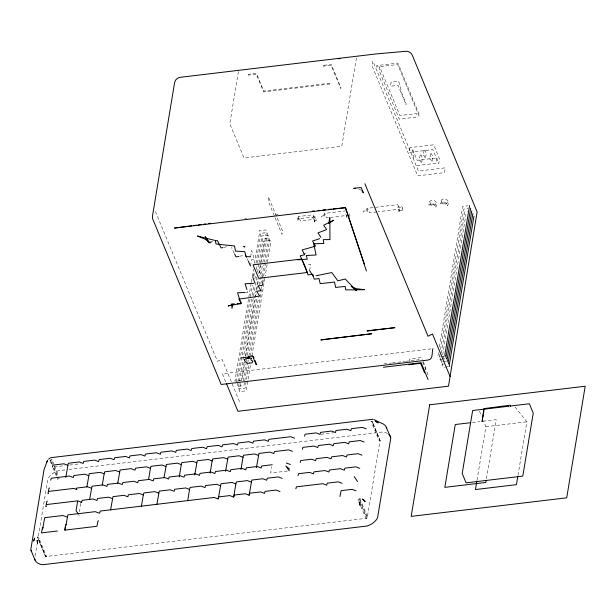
<?xml version="1.0" encoding="UTF-8"?>
<svg xmlns="http://www.w3.org/2000/svg" width="616" height="616" viewBox="0 0 616 616"><rect width="100%" height="100%" fill="white"/><g stroke="black" fill="none" stroke-linecap="round" stroke-linejoin="round"><path stroke-width="0.46" stroke-dasharray="3.08 2.31" d="M35.104 555.978L36.975 544.69M38.377 536.228L47.894 478.863A13.86 9.309 -22.5 0 1 58.343 470.724L65.019 469.931M38.331 539.031L45.384 556.302L38.438 539.531M58.227 478.84L57.827 479.556L53.076 468.083M79.464 511.788L81.019 502.387M238.438 71.572L229.791 123.708L243.975 157.942L341.78 146.269L356.548 57.165M250.635 256.764L251.659 250.566L254.393 259.251L251.528 259.736L250.65 265.049M251.105 283.352L234.904 381.088L241.78 380.272L244.775 362.239M251.259 282.405L252.052 277.662M252.206 276.715L253.461 269.123M254.408 263.425L259.598 232.117L259.028 230.738L265.912 229.914L266.482 231.293L259.09 275.891M252.984 276.445L253.869 271.132M236.313 381.835L252.352 285.046M253.769 276.507L254.554 271.756M255.971 263.217L260.691 234.75L260.121 233.372L267.005 232.555L267.575 233.934L262.855 262.401M237.714 382.575L237.091 386.371L243.967 385.547L244.598 381.751M237.876 381.62L251.559 299.068M252.19 295.272L253.923 284.838M254.862 279.14L255.648 274.397M256.433 269.654L257.38 263.956M257.534 263.009L261.785 237.391L261.215 236.013L268.091 235.189L268.668 236.567L264.418 262.193M256.741 277.038L238.184 389.004L245.06 388.188L249.311 362.562M257.526 272.295L258.943 263.748M259.105 262.801L262.878 240.032L262.308 238.654L269.184 237.83L269.762 239.208L265.981 261.985M244.152 362.231L239.278 391.645L246.154 390.821L250.558 364.256M245.091 356.533L255.948 291.06M256.102 290.113L257.996 278.725M258.782 273.981L263.971 242.665L263.402 241.287L270.278 240.471L270.848 241.849L265.188 276.007M245.876 355.601L256.256 292.97M256.887 289.173L257.511 285.377M257.673 284.43L258.458 279.687M243.189 381.011L246.338 362.031M246.492 361.084L246.808 359.19M247.44 355.394L256.88 298.46M259.082 285.17L262.693 263.348M244.752 380.804L247.748 362.77M247.901 361.823L248.217 359.929M248.849 356.133L258.597 297.297M260.799 284.014L261.9 277.369M262.062 276.422L264.264 263.14M250.412 355.925L261.423 289.497M261.577 288.55L261.892 286.656M262.524 282.86L263.463 277.161M263.625 276.214L265.827 262.932M262.762 283.56L263.494 279.133L259.167 270.755L257.396 270.886M251.975 355.717L265.034 276.954M314.106 221.614L314.483 219.311L300.516 220.982L298.868 217.009L298.398 219.974L296.55 220.197L296.735 219.073L298.583 218.849M314.191 220.959L316.046 220.736L316.231 219.619L314.976 216.586L313.128 216.801M309.609 270.555L310.633 264.356L307.769 264.841M321.575 217.209L321.768 216.085L324.486 215.762L324.301 216.886M323.831 215.746L324.216 213.444L345.776 210.865M324.555 216.208L324.94 213.898L326.58 217.871L330.315 217.425M346.746 217.718L347.131 215.415L331.246 217.309M349.719 216.716L349.911 215.6L348.964 213.321M363.117 212.25L363.301 211.126L367.198 210.664L367.005 211.789M366.535 210.649L366.92 208.347L397.728 204.666L399.799 209.679L399.414 211.981M367.475 211.088L367.86 208.778L369.5 212.743L377.077 211.842M398.475 211.55L398.86 209.24L378.024 211.727M398.945 210.841L402.833 210.379L403.026 209.255L401.771 206.229L397.874 206.691M413.128 158.196L413.844 153.869L412.142 149.757L412.32 148.687L417.132 160.291L437.221 157.896L436.328 163.286L416.231 165.689M409.217 361.446L409.625 358.966L421.56 357.55L422.276 359.282M425.102 369.569L425.51 367.098L422.638 360.152M438.477 352.56L438.007 355.409L438.577 356.787L440.301 356.579M439.424 346.87L462.701 206.429L467.867 205.813M439.732 354.246L439.1 358.042L439.67 359.421L441.395 359.22M440.517 349.503L463.794 209.07L468.098 208.555M440.663 357.834L440.194 360.683L440.763 362.062L442.488 361.854M441.449 353.091L464.887 211.704L467.467 211.396M441.918 359.528L441.287 363.325L441.857 364.703L443.582 364.495M442.704 354.785L465.981 214.345M442.85 363.117L442.38 365.958L442.95 367.336L444.667 367.136M443.635 358.366L444.113 355.524M477.03 480.172L485.885 426.719L483.398 420.713M486.432 478.717L496.227 419.642L483.837 421.121M518.002 475.283L526.857 421.829L514.445 406.198M59.59 478.185L58.651 478.509M223.731 247.393L228.143 246.454M239.493 256.256L243.813 255.432M244.852 218.726L246.754 218.472M312.936 217.925L314.791 217.702L316.046 220.736M397.69 207.815L401.578 207.346L402.833 210.379M251.112 355.755L252.953 355.532M431.046 348.879L222.391 373.781L226.01 382.505M441.156 356.479L444.598 356.063M383.976 363.91L391.514 363.009M392.454 362.893L404.712 361.43M405.651 361.322L421.675 359.405M442.25 359.113L444.829 358.805M443.343 361.754L446.785 361.346M445.53 367.028L448.972 366.62M320.921 434.265L333.626 432.748M54.162 466.897L65.05 465.596M69.593 465.049L80.48 463.756M68.838 469.469L382.682 432.016A13.86 9.309 -22.5 0 1 388.134 433.895M472.403 422.484L480.026 421.575M485.885 426.719L526.857 421.829M287.41 471.048L270.632 473.05L271.671 466.736M78.84 515.546L79.41 515.477M275.221 215.007L278.07 214.715M302.995 253.338L308.3 252.968M246.015 292.477L247.894 292.415A534.988 114.476 87.6 0 1 247.178 290.282M358.674 188.919L361.245 190.259M45.453 556.079L46.585 556.656L39.27 539M380.01 440.694L380.226 441.079L372.857 423.277M479.487 411.272L481.265 415.561M422.768 362.054L428.613 376.168M345.745 214.014L347 217.048M373.111 423.662L380.057 440.432L367.213 517.902L359.536 499.36M372.78 423.423L379.726 440.194L378.855 440.086L371.91 423.315M359.937 498.644L367.613 517.178L366.073 518.464L360.73 506.198M360.206 502.34L366.79 518.233L45.715 556.548L38.408 538.892M239.532 401.663L221.899 359.097L217.487 361.376L154.678 209.748M52.645 461.415L54.108 464.941M54.47 465.827L58.497 475.537M51.706 461.738L52.437 463.502M53.9 467.036L58.289 477.623M51.282 462.069L52.375 464.718M53.838 468.245L57.134 476.191M50.15 461.022L51.613 464.549M247.848 260.191A534.988 180.68 79.8 0 1 247.185 258.743M234.288 253.268A534.988 189.728 78.6 0 1 231.485 247.378M430.03 203.111C429.56 206.298 435.951 206.922 435.735 203.426C434.588 205.744 429.814 204.766 430.207 202.033L430.03 203.111M435.92 206.468L435.82 207.091C440.44 200.169 427.512 196.974 428.967 205.359C430.384 202.703 435.373 203.519 435.92 206.468M441.664 201.717C441.195 204.912 447.586 205.536 447.37 202.04C446.23 204.358 441.449 203.38 441.841 200.647L441.664 201.717M447.555 205.074L447.455 205.706C452.075 198.783 439.146 195.58 440.602 203.973C442.018 201.309 447.008 202.125 447.555 205.074M248.479 74.305L248.34 75.137L256.264 74.189L263.61 91.915L330.546 83.922L330.684 83.098L263.748 91.083L256.402 73.358L248.479 74.305M268.73 197.613L268.168 201.009L282.012 234.442L282.575 231.046L268.73 197.613M298.306 216.532L297.928 218.834L312.589 217.086L314.668 222.099L315.046 219.789L312.974 214.784L298.306 216.532M323.338 65.365L323.2 66.197L331.123 65.25L340.833 88.681L340.971 87.849L331.262 64.426L323.338 65.365M372.896 61.099L372.103 65.897L417.648 175.845L444.49 172.642L445.291 167.845L418.441 171.048L372.896 61.099M376.892 65.604L376.653 67.028L397.697 64.518L419.157 116.316L419.396 114.892L397.936 63.094L376.892 65.604M379.772 66.936L379.179 70.493L399.314 119.104L415.923 117.117L416.508 113.56L399.907 115.546L379.772 66.936M391.129 82.198L390.452 86.263L398.028 85.362L406.006 104.628L406.152 103.773L402.163 94.14L398.706 81.297L391.129 82.198M410.002 147.617L409.201 152.414L432.871 149.588L438.746 163.764L439.547 158.966L433.672 144.791L410.002 147.617M420.174 155.032L419.28 160.429L420.174 160.322L421.483 163.471L422.376 158.081L421.067 154.932L420.174 155.032M424.07 150.273L423.177 155.671L424.077 155.563L425.379 158.712L426.28 153.322L424.971 150.165L424.07 150.273M430.592 153.738L429.691 159.128L430.592 159.02L431.901 162.177L432.794 156.78L431.485 153.63L430.592 153.738"/><path stroke-width="0.92" d="M37.707 537.768L37.538 537.121M50.551 460.306L50.15 461.022M42.635 529.082L44.714 517.679L62.871 515.515L66.767 516.986M65.75 477.492L68.291 463.27L79.31 461.954L83.206 463.425L83.722 461.43L94.733 460.113L98.629 461.584L99.145 459.59L110.164 458.273L114.06 459.744L114.576 457.742L125.587 456.433L129.483 457.904L129.999 455.902L141.018 454.593L144.906 456.063L145.43 454.061L156.441 452.752L160.337 454.223L160.853 452.221L171.872 450.912L175.76 452.383L176.284 450.381L187.295 449.064L191.191 450.542L191.707 448.54L202.726 447.224L206.614 448.702L207.138 446.7L218.149 445.383L222.045 446.862L222.561 444.86L233.58 443.543L237.468 445.022L237.992 443.02L249.003 441.703L252.899 443.173L253.415 441.179L264.433 439.863L268.322 441.333L268.846 439.339L290.737 436.721L294.633 438.199M65.15 530.083L65.619 527.258M65.935 525.379L67.852 514.922L95.211 511.657L99.107 513.128M86.864 486.948L89.251 473.666L100.269 472.357L104.158 473.827L102.294 485.108M89.62 499.522L92.007 486.24L103.018 484.923L106.915 486.401L107.438 484.399L118.449 483.083L122.345 484.553L122.861 482.559L133.872 481.242L137.768 482.713L138.292 480.719L149.303 479.402L153.199 480.873L153.715 478.871L164.726 477.562L168.622 479.032L169.146 477.03L180.157 475.721L184.053 477.192L184.569 475.19L195.58 473.881L199.476 475.352L199.992 473.35L211.011 472.033L214.907 473.512L215.423 471.51L226.434 470.193L230.33 471.671L230.846 469.669L241.865 468.353L245.761 469.831L246.277 467.829L257.288 466.512L261.184 467.991L261.7 465.989L272.195 464.733M110.58 509.917L112.967 496.635L123.978 495.326L127.874 496.796L128.39 494.794L139.409 493.485L143.305 494.956L141.434 506.237M117.718 483.267L120.105 469.985L131.123 468.668L135.012 470.147L135.535 468.145L146.546 466.828L150.443 468.306L148.571 479.587M156.857 504.396L159.244 491.114L170.262 489.797L174.159 491.275L174.674 489.273L185.686 487.957L189.582 489.435L187.711 500.716M164.002 477.747L166.389 464.464L177.4 463.147L181.297 464.618L179.271 476.846M194.695 474.998L197.243 460.783L208.254 459.467L212.15 460.937L210.125 473.157M218.256 498.914L220.952 483.752L231.97 482.436L235.866 483.907L233.68 497.066L229.783 495.595L218.772 496.912L218.064 498.929L214.168 497.458L100.192 511.064L99.676 513.059M225.548 471.317L228.097 457.095L239.108 455.786L243.004 457.257L240.979 469.477M262.762 283.56L262.47 285.331L258.112 285.863L260.915 290.613L256.626 291.222L259.721 296.026A535.042 328.667 -33.8 0 1 238.785 299.106L241.564 303.103A539.955 304.82 -40.8 0 1 229.891 305.644L228.159 305.99L232.802 304.412L232.001 308.362L231.631 303.934L234.427 303.896M256.364 363.763L256.194 364.741L252.791 356.518L240.833 357.942M233.68 497.066L234.203 495.072L245.214 493.755L249.11 495.226L251.805 480.064L262.824 478.755L266.72 480.226L267.236 478.224L278.247 476.915L282.143 478.386M256.402 467.636L258.951 453.415L269.962 452.106L273.858 453.576L274.374 451.574L288.558 449.88L292.454 451.359M359.536 499.36L359.937 498.644M372.38 421.898L372.549 422.545M432.948 348.656C431.6 352.129 433.495 359.629 428.005 360.037L221.183 384.469L152.599 218.703L152.522 215.831L174.559 82.883C174.944 79.988 177.416 77.578 180.326 77.293L375.945 53.946L405.451 51.328C408.331 50.92 411.303 52.653 412.35 55.371L477.123 211.935L448.487 386.17L237.93 411.296L226.372 383.375M469.585 205.605L444.891 354.585L445.46 355.963M470.678 208.246L445.984 357.226L446.554 358.604M471.771 210.888L447.077 359.86L447.647 361.238M472.865 213.521L448.171 362.501L448.741 363.879M473.958 216.162L449.257 365.142L449.834 366.52M482.567 418.88L482.112 421.598L483.814 409.209L508.724 406.237L508.978 406.853M482.867 417.07L483.914 410.733M476.869 481.104L475.475 489.543L516.447 484.653L517.84 476.214M486.116 480.588L485.808 482.467L444.837 487.356L455.255 424.532L470.501 422.707M52.352 467.113L52.868 465.111L63.879 463.794L67.775 465.273M50.735 480.203L51.259 478.201L69.416 476.037L73.304 477.508L73.828 475.506L84.839 474.197L88.735 475.668M76.238 489.412L76.584 488.08L87.595 486.763L91.491 488.242M81.019 502.387L81.597 502.317L82.113 500.315L93.124 499.006L97.02 500.477L97.536 498.475L108.555 497.166L112.451 498.637M104.158 473.827L104.681 471.825L115.693 470.508L119.589 471.987M143.305 494.956L143.821 492.954L154.832 491.637L158.728 493.116M150.443 468.306L150.959 466.304L161.977 464.988L165.866 466.466M181.297 464.618L181.812 462.624L192.831 461.307L196.72 462.778M189.582 489.435L190.098 487.433L201.116 486.116L205.013 487.595L205.528 485.593L216.539 484.276L220.436 485.747M212.15 460.937L212.666 458.943L223.685 457.626L227.574 459.097M235.866 483.907L236.382 481.912L247.393 480.596L251.29 482.066M243.004 457.257L243.52 455.255L254.539 453.946L258.427 455.417M249.11 495.226L249.626 493.231L260.637 491.915L264.534 493.385L265.057 491.383L276.068 490.074L279.964 491.545M304.581 436.213L305.105 434.211L316.116 432.894L320.012 434.372L320.528 432.37L331.547 431.054L335.435 432.532L335.959 430.53L346.97 429.213L350.866 430.692L351.382 428.69L362.4 427.373L366.289 428.852M302.402 449.372L302.918 447.37L313.937 446.061L317.833 447.532L318.349 445.53L329.36 444.213L333.256 445.691L333.772 443.689L344.791 442.373L348.687 443.851L349.203 441.849L360.214 440.532L364.11 442.011M300.223 462.531L300.739 460.529L311.75 459.22L315.646 460.691L316.17 458.689L327.181 457.38L331.077 458.851L331.593 456.849L342.604 455.532L346.5 457.01L347.024 455.008L358.035 453.692L361.931 455.17M298.036 475.691L298.56 473.689L309.571 472.38L313.467 473.85L313.983 471.848L325.002 470.539L328.89 472.01L329.414 470.008L340.425 468.699L344.321 470.17L344.837 468.168L355.856 466.851L359.744 468.329M295.857 488.85L296.373 486.856L322.815 483.699L326.711 485.169L327.227 483.167L338.246 481.858L342.142 483.329M339.955 496.488L341.11 490.667L352.121 489.35L356.017 490.821M244.691 359.836L244.845 359.413A2.888 1.979 9.4 0 1 248.163 358.666A2.949 2.017 9.4 0 1 251.628 358.604L251.043 359.236A1.94 1.332 9.4 0 0 251.49 360.506L252.853 361.076A6.722 4.597 9.4 0 1 252.083 362.662A1.54 1.055 9.4 0 1 250.373 362.94A1.586 1.086 9.4 0 0 249.334 363.063A1.609 1.101 9.4 0 1 247.393 363.124A5.721 3.912 9.4 0 1 246.908 362.878L246.608 362.693A5.567 3.804 9.4 0 1 245.799 362.085L245.676 361.977A3.542 2.425 9.4 0 1 245.099 361.384L244.952 361.176A3.542 2.425 9.4 0 1 244.683 359.813M46.731 462.385L47.524 460.306L44.052 469.592L30.8 549.534L31.316 551.066M372.911 419.265L50.959 457.665M48.572 459.136L50.25 457.988M358.766 499.738L358.173 500.015M51.913 459.652L50.974 459.975M325.818 229.93L318.002 232.863L320.882 237.345M319.604 238.685L312.543 241.025L315.538 246.1A535.042 342.134 -29.5 0 1 302.117 249.942L304.697 254.739L300.169 255.848A206.837 141.357 9.4 0 1 306.421 270.108L308.062 274.913L312.782 274.243L314.222 279.179L318.973 278.586L320.205 283.645A535.042 376.692 -12.4 0 0 334.542 282.028L335.605 287.426L345.199 286.417L345.707 289.851A546.292 397.859 3.6 0 0 360.329 289.759L364.464 289.674L355.863 288.604L351.212 286.371L356.487 290.621L355.016 289.15A538.168 230.322 73.1 0 1 345.314 279.04L337.845 280.788A534.988 198.675 77.4 0 1 331.793 272.557L315.977 275.775M483.907 408.624L510.356 405.166L510.518 406.368M212.189 241.742L208.724 242.55L205.151 236.667L210.056 243.12L205.675 239.447L197.436 235.997L201.386 237.029A546.292 397.859 3.6 0 0 215.415 240.502L215.931 243.936A535.042 379.957 -9.8 0 0 234.48 245.93L235.497 251.105L244.791 251.69L246 256.626L250.635 256.764M215.654 240.925L217.386 240.517L221.075 247.955L222.846 247.578M238.631 256.418L236.044 256.911A534.988 189.728 78.6 0 1 234.634 254M370.378 330.445L366.997 330.992L394.979 327.65L371.309 330.338M191.568 225.803L174.444 228.074L345.491 207.661L364.318 263.956M193.478 225.548L196.327 225.171M198.229 224.917L201.085 224.54M203.942 224.155L205.844 223.908M208.701 223.523L210.603 223.269M383.421 367.252L421.121 362.747L428.058 379.51M408.67 364.741L420.597 363.317L424.555 372.865M372.049 421.66L371.179 421.544M484.938 409.055L472.649 410.525L462.216 473.481L466.096 482.852L522.799 476.091L533.24 413.128L529.36 403.757L510.456 406.013M49.627 488.018L49.057 488.088L47.986 493.431L48.556 493.362M49.072 491.36L73.866 488.403L76.977 489.581M286.371 463.04L290.39 464.502M47.447 501.185L46.878 501.247L45.807 506.591L46.377 506.521M46.893 504.519L77.131 500.916M43.082 527.504L42.512 527.573L41.441 532.909L57.442 531M66.228 524.74L65.65 524.809L64.58 530.153L96.92 526.287L97.998 520.951L98.568 520.882M38.038 538.007L38.908 538.115M312.258 211.134L314.16 210.941M317.956 210.541L319.85 210.341M322.699 210.048L325.548 209.748M328.397 209.448L331.246 209.155M333.148 208.955L345.491 207.661L366.42 271.017M338.23 58.789L340.063 58.628M297.644 259.844L307.269 259.167L306.329 255.494L316.108 254.986A534.988 114.476 87.6 0 1 313.69 243.79L323.862 243.459L323.192 239.662L329.983 239.57A542.427 54.223 -86 0 1 329.86 220.174L329.86 217.556L328.728 223.485L333.656 220.205L323.646 225.24L326.688 229.599M254.054 283.306L245.053 283.768A534.988 114.476 87.6 0 0 246.939 289.566M245.083 292.508L237.591 292.754A534.988 104.581 88.7 0 0 240.941 303.804L237.214 303.857M355.671 188.304L353.661 188.35L361.138 187.457L363.363 192.831L361.939 190.845M81.597 502.317L77.701 500.847L76.068 510.664L78.455 514.106M373.858 419.573L383.552 424.139L385.547 425.779L390.59 437.152M289.62 469.153L285.878 466.019L289.22 470.832M354.223 476.676L357.565 481.489M313.167 276.315L309.609 270.555M450.088 376.538L432.455 333.972L428.043 336.251L364.865 183.737M253.291 356.356L253.977 358.004M255.001 360.468L256.017 362.94M31.008 550.319L35.158 560.329M386.448 427.134L386.756 427.889M254.693 282.521L252.837 277.331M34.642 558.797A13.86 9.309 -22.5 0 0 42.758 564.718L367.098 526.018A13.86 9.309 -22.5 0 0 377.554 517.879L390.806 437.938A13.86 9.309 -22.5 0 0 388.804 434.442M249.157 356.772A1.879 1.286 9.4 0 1 247.925 358.42A2.118 1.448 9.4 0 1 249.134 356.795M250.496 265.935A534.988 180.68 79.8 0 1 248.179 260.915M246.523 257.288A534.988 180.68 79.8 0 1 245.538 255.101M34.581 538.238L33.703 540.963L34.581 538.238M362.632 499.091L365.072 501.424L362.632 499.091M375.544 421.213L378.101 422.838L375.544 421.213M429.675 404.804L411.18 516.377L566.705 497.813L585.2 386.24L429.675 404.804M37.176 540.401L37.561 543.782L37.176 540.401M359.205 501.971L360.106 505.289L359.205 501.971M324.209 339.424L320.836 339.97L371.741 333.749L324.209 339.424M301.617 259.02L253.06 264.818L258.689 278.309L307.245 272.511L301.617 259.02M244.845 246.824L243.797 246.616L244.845 246.824"/></g></svg>
